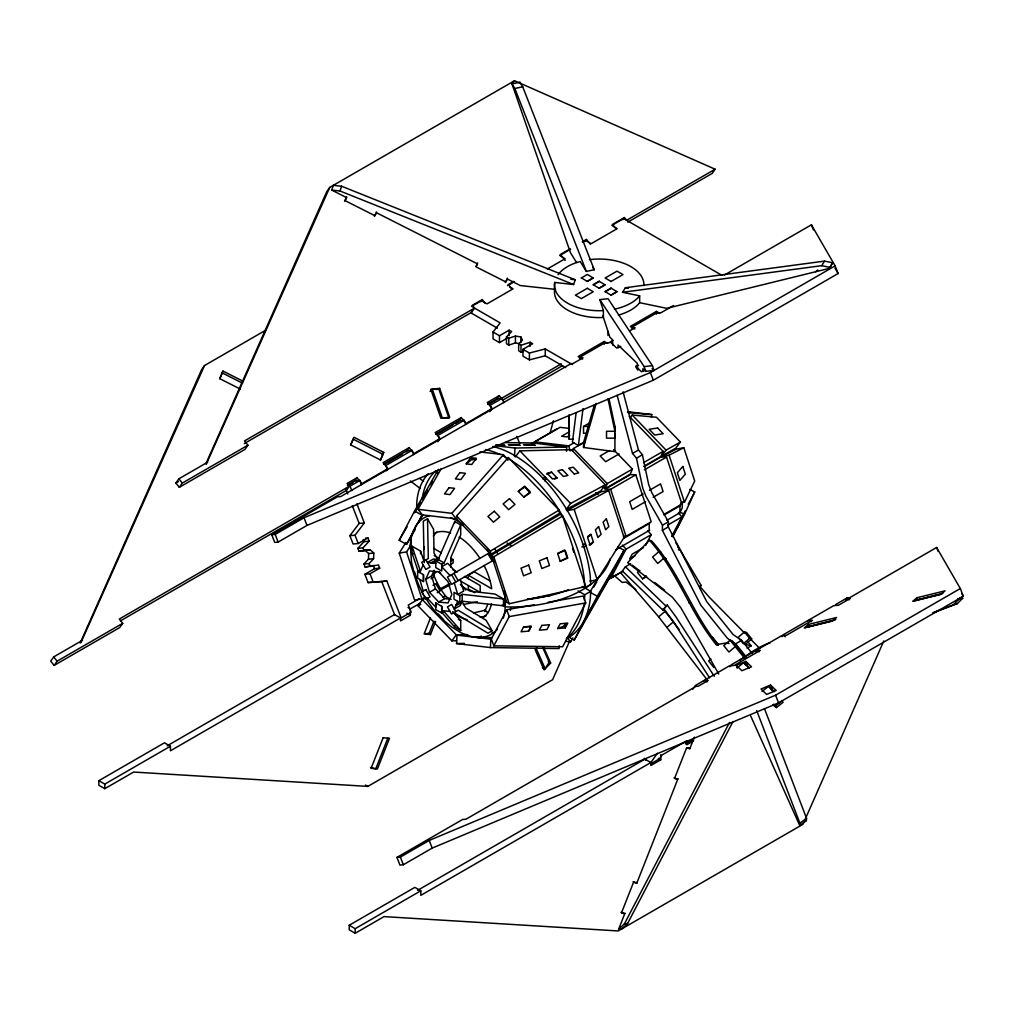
<?xml version="1.0" encoding="UTF-8"?>
<svg xmlns="http://www.w3.org/2000/svg" width="1014" height="1014" viewBox="0 0 1014 1014"><rect width="100%" height="100%" fill="white"/><g stroke="black" fill="none" stroke-linecap="round" stroke-linejoin="round"><path stroke-width="1.5" d="M418.022 570.882L412.014 553.023L412.014 546.166L420.582 551.109L424.422 562.517M417.654 571.338L417.654 578.208L423.472 581.567L423.472 574.71L417.654 571.338L420.024 569.969L412.014 546.166M420.582 553.847L420.582 551.109M433.941 571.681L433.941 577.181L431.089 578.829M450.077 611.429L441.724 610.593L441.724 606.309L435.779 602.874L435.779 609.604L441.724 613.039L444.107 611.657L460.711 630.505L460.711 620.619L452.751 611.581M441.724 613.039L441.724 606.309M460.711 630.505L454.766 627.07L454.766 625.562M344.545 201.127L346.674 197.654L331.755 190.1L333.327 185.334L341.591 186.234L575.204 279.75L573.632 284.528L554.709 282.45L554.443 291.005A44.768 25.844 0 0 0 600.719 317.572L603.393 317.42L603.393 310.563L599.806 299.637L608.07 298.724L652.408 365.686L653.979 370.452L645.715 371.352L642.876 368.665L643.104 371.416M573.379 439.189L569.171 439.189L569.171 415.715M614.928 433.308L614.928 451.648L583.532 447.478L583.532 442.624L594.496 404.611M614.928 426.438L614.928 438.162L606.524 438.162L606.524 431.292L614.928 431.292L614.928 426.438L608.983 398.654M731.398 641.52L727.253 638.059L700.851 605.219L662.37 530.322L662.472 525.201L645.893 496.201L642.749 488.127L636.475 458.201L632.533 453.435L617.133 395.283M752.135 653.409L741.627 640.341L733.198 634.637L706.796 601.784L668.315 526.887L668.416 521.766L651.837 492.766L648.694 484.692L642.42 454.766L638.478 450.001L623.078 391.848M419.276 598.716L408.3 605.054L411.076 612.202L401.164 617.932L386.879 581.098L368.069 582.581L364.85 574.266L369.996 573.81L379.68 568.208L378.425 564.975L365.116 567.041L363.95 564.038L368.437 559.183L368.652 553.53L364.939 550.171L359.019 551.324L357.853 548.321L364.039 541.628L369.185 541.172L367.93 537.94L365.357 538.168M363.95 564.038L369.096 563.569L373.583 558.727L373.811 553.074L370.085 549.702L364.939 550.171M559.234 645.766L559.094 648.567L490.408 647.578L456.566 643.56L456.997 635.17L467.974 634.954M490.408 647.578L490.839 639.2L456.997 635.17M514.529 456.427L514.96 448.036L566.712 447.009L566.496 451.205M584.47 600.339L584.748 594.774L590.693 591.339L582.239 586.46M590.693 591.339L590.338 598.285A108.371 62.576 60 0 1 566.332 638.757M764.48 708.634L806.536 818.26L806.384 820.618L799.729 825.535L799.881 823.165L756.71 710.624M651.47 417.35L651.749 414.561L627.78 411.709M576.104 412.85L572.454 442.079L578.398 445.514L584.913 441.762M578.398 445.514L582.999 408.579M554.709 282.45L554.443 284.135A44.768 25.844 0 0 0 600.719 310.702L603.393 310.563M550.095 432.877L553.441 420.772M583.532 447.478L596.245 403.395M331.755 190.1L340.02 191L341.591 186.234M430.468 617.868L424.131 633.915L430.494 634.574L435.665 621.443M387.868 738.078L375.788 768.713L370.516 767.535M433.992 621.164L428.821 634.282L424.866 633.408M732.78 721.981L627.628 923.45L621.823 928.887L618.578 929.344L624.624 914.02L621.05 912.296M694.362 737.165L689.71 748.953L687.327 747.8M243.347 381.378L223.004 371.086L219.911 378.754L240.255 389.046M346.661 196.805L345.115 200.633L374.939 215.741L376.486 211.913M383.748 452.371L380.643 460.052L350.819 444.956L353.924 437.249L383.748 452.371L382.253 454.487M477.569 262.994L476.01 266.847L505.847 281.943L507.393 278.102M484.73 611.455L487.747 604.42M572.314 451.116L573.404 448.556L584.001 442.446M602.861 486.467L605.054 488.735L607.247 483.615L632.406 469.089L613.647 449.658M632.406 469.089L630.214 474.21L605.054 488.735M629.288 416.298L663.131 451.357L660.938 456.465L643.979 466.263M435.779 560.881L441.724 564.304L441.724 571.034L435.779 567.612L435.779 560.881L438.149 559.5L454.766 521.488L460.711 524.922L460.711 534.809L450.761 557.586L450.761 567.472M441.724 564.304L444.107 562.935L460.711 524.922M569.767 640.759L552.592 679.722L367.829 786.395L133.645 772.047L104.797 788.689L98.852 785.267L98.852 780.679L164.483 742.793L170.428 746.228L170.428 750.804L400.479 617.982L400.479 620.961L410.391 615.245L410.391 608.831L419.986 603.292M804.254 821.403L802.974 824.293L618.223 930.953L384.027 916.605L355.192 933.26L349.247 929.825L349.247 925.25L414.865 887.351L420.823 890.786L420.823 895.362L650.861 762.553L650.861 765.519L660.773 759.803L660.773 754.669M805.522 818.513L883.802 640.975M80.182 643.053L201.571 369.755L204.536 365.522L266.124 329.968M81.031 642.382L204.536 365.522M206.019 463.499L326.762 191.646L329.74 187.413L514.491 80.74L715.111 169.211L712.145 173.445L627.742 222.167M206.222 464.273L329.74 187.413M219.62 378.628L222.218 372.911L242.561 383.203M350.514 444.88L353.1 439.163L382.937 454.259L380.339 459.976M419.758 572.555L423.218 564.912M425.665 579.4L429.492 570.933L438.745 571.845L447.998 581.618L451.838 594.508L447.998 602.975L438.745 602.062L429.492 592.303L425.665 579.4L431.609 575.965L434.169 570.324M457.732 601.353L454.272 608.996L460.229 605.561L462.169 601.277L462.232 594.331L503.464 598.957L503.464 605.827L462.232 601.201L456.224 604.712M672.776 536.621L684.501 514.351L694.729 491.929L689.697 489.458M666.895 520.283L679.938 512.754L679.938 505.885L681.712 502.057M679.938 512.754L682.308 507.646L682.308 502.145M682.232 517.051L677.365 527.457L685.35 510.98L682.84 515.758M672.459 536.545L676.465 528.104M681.459 502.754L684.475 502.184L694.704 481.029L683.816 447.744L676.262 449.164L661.546 456.617L669.101 455.197L683.816 447.744M618.578 929.344L624.383 923.906L729.535 722.437M415.233 529.485L406.551 544.353L399.199 540.272L414.587 511.043L438.365 469.317M416.285 509.231L414.409 512.818L416.336 509.459M420.138 502.45L416.919 508.039M424.651 494.617L422.762 498.204L427.224 490.142M430.494 484.768L432.382 481.194M437.047 473.386L437.718 472.106M406.551 544.353L421.938 515.125L414.587 511.043M534.277 604.788L506.734 609.718L491.346 638.947L493.831 645.829L562.656 646.742L585.737 602.912L583.253 596.017L548.054 602.329M493.831 645.829L509.218 616.613L506.734 609.718M523.554 627.007L521.044 631.785L528.674 631.114L531.184 626.335L523.554 627.007L531.184 626.335L528.674 631.114M557.675 628.553L560.184 623.787L567.815 623.116L565.305 627.881L557.675 628.553L564.583 625.904L565.85 623.509M568.055 636.691L574.178 640.088L597.259 596.257L624.079 550.298L617.957 546.901M603.14 588.12L608.882 577.752L603.14 588.12L605.662 583.342M624.079 550.298L608.692 579.514L574.178 640.088M608.882 576.37L610.669 578.373L626.069 549.157L651.216 534.632L647.629 530.626M645.5 545.494L651.216 534.632M688.189 504.338L694.729 491.929M671.686 536.368L681.94 516.887L678.353 512.881M418.009 509.307L451.851 513.325L456.287 518.902L422.445 514.884L418.009 509.307L441.115 468.874M565.926 641.342L570.616 641.9L572.923 637.869M417.35 524.149L422.737 514.795M418.681 522.248L421.761 516.899M593.798 587.093L596.802 581.871M399.199 540.272L407.096 526.748M599.375 575.952L589.907 592.176L597.259 596.257M374.369 216.236L376.498 212.75L477.556 263.906L476.124 266.226M505.251 282.488L507.38 279.015L520.283 285.542L555.507 289.396M639.644 302.704L639.644 295.847L622.545 292.298L625.397 287.735L824.572 261.105L832.494 262.74L829.642 268.304L666.768 308.332L639.619 302.704L637.781 304.834A44.768 25.844 0 0 1 618.363 315.101M622.545 292.298L821.733 265.668L824.572 261.105M829.642 268.304L832.494 262.74M424.727 597.385L421.963 598.894L414.612 600.111L399.224 553.112L405.93 542.515M399.224 553.112L406.576 551.908L410.771 545.279M589.882 581.06L597.233 579.856L624.054 537.445L608.679 490.459L601.327 491.676L566.813 510.574L574.165 509.37L608.679 490.459M542.338 667.757L545.139 668.606L549.246 662.231L542.82 647.781M221.521 373.203L223.004 371.086M82.514 640.265L53.679 656.92L50.7 661.153L54.135 665.425L119.766 627.539L122.732 623.306L119.297 619.034L349.348 486.213L347.118 483.437L357.029 477.721L361.833 483.691L387.893 468.658L383.089 462.676L409.136 447.63L413.94 453.613L440 438.568L435.196 432.585L461.256 417.553L466.06 423.522L492.107 408.477L487.303 402.507L499.205 395.637L501.436 398.413L561.325 363.823M485.11 303.199L482.22 299.612L472.309 305.328L474.539 308.104L244.501 440.925L247.923 445.197L244.957 449.417L179.326 487.316L175.891 483.044L178.87 478.811L207.705 462.156M54.135 665.425L57.101 661.191L122.732 623.306M179.326 487.316L182.305 483.082L247.923 445.197M512.995 82.856L514.491 80.74M349.348 486.213L346.37 490.446L120.438 620.885M474.539 308.104L471.573 312.337L244.26 443.574M347.371 485.186L354.799 480.889L357.029 477.721M480.737 301.728L482.22 299.612M386.397 470.775L387.893 468.658M406.17 451.864L409.136 447.63M437.769 441.736L440 438.568M461.256 417.553L458.277 421.773L455.539 423.358M584.964 241.547L586.447 239.431L590.287 244.222M496.226 399.871L499.205 395.637M622.913 219.645L624.396 217.528L626.627 220.304L715.111 169.211M489.889 411.659L492.107 408.477M630.594 563.759L625.385 566.775L622.406 570.996L662.814 610.098L667.225 605.041L675.856 616.753L714.262 676.3M662.814 610.098L667.225 605.041M699.66 587.55L701.143 585.433L675.97 542.896M692.676 689.33L695.351 685.515L729.434 665.843L734.237 665.412L760.297 650.367L755.493 650.798M650.266 763.39L657.414 753.225M729.941 666.73L731.322 664.753L781.553 635.753L786.357 635.334L812.404 620.289L807.6 620.72M686.034 742.907L687.429 740.942M756 651.672L757.382 649.708L759.093 651.85M782.06 636.627L783.429 634.675L833.66 605.675L838.464 605.244L850.353 598.374L848.135 598.577L936.619 547.484L960.321 588.538L963.3 596.207L778.549 702.867L432.192 848.097L403.344 864.752L399.909 865.056L396.943 857.388L462.561 819.502L465.996 819.198L696.048 686.377L698.278 686.186L708.19 680.457L703.386 680.888M845.651 600.263L847.438 597.715L849.162 599.857M466.225 463.88L470.762 457.618L476.288 458.265L471.751 464.526L466.225 463.88L472.042 459.215L476.187 459.71M515.416 456.908L519.852 450.837L571.427 449.696L605.269 484.768L600.82 490.839L566.18 509.51L570.616 503.438L605.269 484.768M456.553 640.759L451.864 640.861L418.022 605.802L422.458 599.73L426.615 597.487M543.124 479.216L544.898 476.783M544.607 480.75L546.381 478.316M451.864 640.861L456.3 634.789L467.239 634.549M367.93 537.94L358.246 543.529L353.1 543.986L349.868 535.671L359.171 523.439L364.33 522.983L356.903 503.831M349.868 535.671L355.027 535.215L364.33 522.983M630.328 417.502L632.216 415.056L656.451 417.248L680.407 442.079L675.692 448.201L661.331 456.237L666.059 450.115L680.407 442.079M506.734 338.423L499.471 342.618L493.019 338.891L493.019 332.022L500.143 322.883L472.93 307.179M639.644 295.847L637.781 297.977A44.768 25.844 0 0 1 614.471 309.169M451.851 513.325L503.426 454.69L507.862 460.267M456.566 516.012L508.331 457.491L559.082 510.093L559.513 513.35L490.827 554.341L456.997 519.282L456.566 516.012L490.396 551.084L490.827 554.341M357.853 548.321L362.999 547.852L369.185 541.172M433.13 575.001L436.337 571.63M537.281 647.401L535.1 649.682L544.1 669.924L550.653 663.042L543.58 647.147M649.467 540.272C677.289 571.174 689.875 612.355 716.176 644.6L718.28 645.17C691.979 612.912 679.393 571.731 651.571 540.842L649.467 540.272L627.641 562.643L672.421 597.259L680.812 607.703L718.749 674.018M519.536 343.594L515.429 342.922L508.8 345.102L506.468 343.759L506.468 336.889L511.664 331.603L509.155 330.158L499.471 335.748L493.019 332.022M523.604 351.288L520.993 352.15L518.661 350.793L518.661 343.936L522.425 340.096L520.904 336.94L515.429 336.065L508.8 338.232L506.468 336.889M932.741 612.735L953.337 604.864L958.56 599.566L962.666 598.273L961.918 597.335L959.181 598.209M933.907 612.557L957.444 603.558L962.666 598.273M590.883 534.34L587.664 537.559L590.173 545.228L593.405 542.008L590.883 534.34L587.689 536.469M430.063 391.353L432.306 389.211L438.948 389.376L449.025 418.288M622.672 570.882L620.568 572.695L658.669 616.829L707.037 679.684M639.745 570.464L637.451 572.441L642.597 578.842L646.666 576.497M642.597 578.842L646.045 575.876M658.669 616.829L664.981 611.417L662.915 609.021M667.06 627.273L673.372 621.848L664.981 611.417M745.632 657.503L732.197 640.785L730.093 640.227L723.793 645.639L728.939 652.053L735.251 646.628L737.343 647.198M710.953 659.037L708.647 661.014L713.805 667.427M751.704 638.909L746.558 632.495L744.453 631.937L738.141 637.35L743.3 643.763L749.6 638.338L751.704 638.909L745.404 644.321L751.146 645.867L747.077 648.212M815.611 271.752L817.728 269.965M808.475 624.409L804.241 627.983L832.304 621.088L836.537 617.513L808.475 624.409L809.464 626.969M916.973 597.74L912.739 601.327L940.802 594.419L945.048 590.845L916.973 597.74L917.962 600.301M518.293 491.384L524.618 486.15L530.145 491.879L523.82 497.101L518.293 491.384L524.745 487.1L530.271 492.817L523.82 497.101M737.178 667.808L743.769 662.586L749.435 667.985M762.034 691.472L768.625 686.25L774.29 691.649M776.445 707.582L775.558 706.01L782.149 700.801L783.036 702.36L776.445 707.582L772.757 704.844M799.881 823.165L806.536 818.26M589.121 544.86L593.405 542.008M490.396 551.084L559.082 510.093M491.334 555.178L560.159 514.428L562.643 516.025L585.712 586.51L509.193 603.761L506.708 602.164L491.334 555.178L493.818 556.775L509.193 603.761M493.818 556.775L562.643 516.025M513.768 281.398L508.28 284.566L512.121 289.345M569.995 248.937L560.387 254.476L565.191 260.459M582.328 241.814L586.447 239.431M624.396 217.528L612.507 224.398L616.347 229.177M471.573 306.393L481.485 300.664L487.024 303.87L513.084 288.825L509.75 286.899M507.532 285.618L514.39 281.664M559.652 255.541L570.616 249.203M582.961 242.08L585.699 240.495L591.2 243.664L617.26 228.632L612.862 226.084M611.759 225.45L623.648 218.58L721.816 275.263M175.891 483.044L178.515 481.523M547.319 269.002L565.153 258.709L560.742 256.174M581.352 278.013L587.296 274.426L593.241 278.013L587.296 281.448L581.352 277.849M587.296 281.284L593.241 277.849M593.241 284.883L599.185 281.448M599.185 288.153L605.13 284.719M611.074 281.448L623.014 274.604L617.019 271.144L605.13 278.013L611.112 281.474M605.13 291.74L611.074 288.306M611.074 295.023L617.032 291.588M565.66 367.575L545.24 355.787L529.422 359.907L522.971 356.18L522.971 349.31L532.654 343.721L530.145 342.276L520.993 345.28L518.661 343.936M383.596 464.26L406.906 450.812L412.064 450.343L413.712 454.602M435.703 434.182L459.025 420.721L464.171 420.265L465.819 424.511M487.721 404.155L496.974 398.806L502.12 398.35L503.831 402.748M347.865 485.529L352.821 482.664M385.599 463.74L402.051 454.234M436.337 434.448L452.789 424.942M488.304 404.447L494.908 400.631M361.618 484.717L359.945 480.433L350.033 486.15L351.757 490.573M412.064 450.343L386.004 465.388L387.665 469.685M464.171 420.265L438.111 435.298L439.214 438.137M502.12 398.35L490.231 405.22L491.879 409.466M502.538 400.289L562.44 365.699M607.576 343.378L604.243 341.452L578.183 356.497L582.632 359.057M659.708 313.301L656.4 311.399L630.353 326.445L634.751 328.98M724.3 275.111L811.415 224.816L835.13 265.871L838.109 273.527L653.358 380.199L306.988 525.429L278.153 542.072L274.718 542.389L271.739 534.72L337.37 496.835L340.805 496.53L570.857 363.709L573.075 363.506L582.987 357.79L579.387 358.107M579.564 357.422L604.243 343.176L609.046 342.745L613.166 340.362M631.671 327.332L656.35 313.085L661.153 312.654L673.499 305.531M271.739 534.72L275.174 534.416L304.023 517.761L650.38 372.531L835.13 265.871M629.618 330.868L635.106 327.699L631.494 328.016M531.437 443.587L556.597 429.061M569.653 431.609L561.591 436.261L567.118 436.92L569.805 435.374M586.599 433.308L583.532 433.308L583.532 426.438L590.313 422.521M437.833 559.639L434.043 553.074L433.574 529.27L427.515 518.788L423.307 521.209L424.106 560.957M569.45 428.44L560.02 427.325L534.86 441.838L568.702 445.868L574 442.814M364.85 574.266L374.534 568.677L379.68 568.208M609.553 450.533L600.149 455.958L605.675 461.687L619.11 453.93M430.988 562.846L436.933 559.411M432.484 562.985L438.441 559.551L433.371 559.056L427.426 562.491L435.779 563.315M632.533 453.435L638.478 450.001M450.736 560.957L453.106 559.589L453.106 563.024L450.736 564.392M636.475 458.201L642.42 454.766M643.573 462.65L663.131 451.357M433.041 585.395L435.893 583.747L440.101 591.035L437.249 592.683M644.194 466.63L661.153 456.845L666.54 457.048L681.928 504.047L663.663 514.58M429.492 592.303L435.45 588.868L444.69 598.628L450.862 599.236M635.816 474.793L630.429 474.577L605.269 489.103L610.656 489.318L635.816 474.793L651.191 521.779L626.044 536.305L623.344 536.203M644.372 469.85L666.54 457.048M167.221 745.784L394.535 614.56L400.479 617.982M98.852 780.679L104.797 784.114L170.428 746.228M468.316 578.664L468.316 575.23L474.26 571.795L489.863 580.807M442.915 597.107L444.816 596.004L450.761 599.439M438.745 602.062L444.69 598.628M459.849 595.7L459.849 602.569L454.019 599.211L454.019 592.341L459.849 595.7L462.232 594.331M643.117 493.957L629.669 501.715L632.178 509.383L645.626 501.626M649.454 490.294L660.583 483.868L663.093 491.537L653.206 497.253M455.73 605.802L461.674 602.367M505.441 599.844L505.226 606.841A67.216 38.811 60 0 1 503.286 618.134M623.762 538.307L649.695 523.338M664.284 514.922L679.938 505.885M615.574 549.905L649.695 530.208M662.472 525.201L668.416 521.766M667.605 525.176L681.94 516.887M662.37 530.322L668.315 526.887M474.641 637.02L478.785 637.514L481.27 636.082M461.953 601.416L465.73 607.969L486.112 620.289L492.17 630.771L487.962 633.205L453.942 612.633M643.522 547.585L632.204 554.113L629.694 558.891L635.068 555.786M607.259 580.122L620.492 572.479M610.669 578.373L622.596 571.49M701.143 585.433L699.711 586.269L709.407 597.347L744.504 632.977M732.476 642.09L735.682 643.776L741.627 640.341M835.549 604.585L847.438 597.715M396.943 857.388L400.365 857.084L429.214 840.429L775.571 695.198L960.321 588.538M417.603 890.355L644.917 759.118L650.861 762.553M349.247 925.25L355.192 928.672L420.823 890.786M686.744 740.74L662.066 754.999L659.29 758.941L650.62 763.948M685.35 743.896L693.576 739.143M693.69 740.803L686.833 744.758L686.833 740.917M427.515 598.298L428.314 597.842M439.899 589.058L449.57 583.772M440.482 590.021L450.178 584.799M418.022 605.802L420.797 604.306M557.662 553.517L564.57 550.019L567.08 557.687L560.172 561.198L557.662 553.517L565.292 550.475L567.802 558.144L560.172 561.198M546.876 474.425L551.527 472.194L557.054 477.924L554.734 479.039M620.809 346.37L616.702 348.068L611.036 342.681M636.817 368.906L635.816 366.358L638.541 365.23M645.576 370.059L641.482 371.745L635.816 366.358M736.227 665.349L745.797 661.394L751.501 666.781L741.893 670.736L736.227 665.349L737.216 667.896M770.551 685.096L761.02 689.026L766.673 694.413L776.217 690.483L770.551 685.096L773.036 691.485M953.337 604.864L957.444 603.558M522.971 349.31L529.422 353.037L545.24 348.93L572.466 364.634M835.764 619.693L805.065 627.527L833.128 620.619M942.792 593.38L913.563 600.858L941.638 593.963M551.527 472.194L547.002 473.234L552.529 478.963L557.054 477.924M574.254 473.969L578.779 472.93L573.252 467.201L568.727 468.24L574.254 473.969M473.665 612.887L485.25 610.225M568.182 589.856A100.449 58.001 0 0 1 550.222 595.522L538.307 597.918A79.662 45.998 0 0 1 527.153 599.337M576.573 262.55L570.464 252.727L511.994 83.909L519.903 82.273L522.742 86.836L594.242 269.749L586.333 271.384L580.185 261.511L576.294 262.664A44.768 25.844 0 0 0 558.055 274.68M511.994 83.909L514.833 88.484L522.742 86.836M463.36 604.521L477.341 601.72M550.222 595.522L527.508 599.236M365.116 567.041L373.279 565.432L374.534 568.677M359.019 551.324L370.085 549.702M509.218 616.613L585.737 602.912M582.606 544.619L585.547 544.138M581.808 546.926L586.219 546.204M716.176 644.6L726.937 642.927L729.041 643.497M624.383 923.906L627.628 923.45M589.426 259.711L592.062 259.369A44.768 25.844 0 0 1 643.941 285.618M599.806 299.637L644.144 366.586L652.408 365.686M354.799 480.889L359.945 480.433M368.652 553.53L373.811 553.074M368.437 559.183L373.583 558.727M368.069 582.581L386.879 581.098M456.566 643.56L464.412 643.396M583.532 426.438L588.133 426.438M496.302 444.69L504.985 445.349L495.897 445.019M474.78 636.855L477.797 636.855M478.785 637.514L492.386 637.514M504.782 442.586L532.87 442.991L566.712 447.009M447.694 418.262L442.383 418.123L432.306 389.211M628.021 412.66L651.749 414.561M627.476 412.153L630.607 412.432L627.843 412.102M690.407 748.231L686.605 747.838L674.525 778.473L678.341 778.866M637.337 882.662L633.547 882.269L621.468 912.904L625.258 913.297M570.819 279.268L575.204 279.75M495.263 445.704L514.96 448.036M479.952 451.902L503.426 454.69M821.733 265.668L829.642 267.303M625.397 287.735L628.249 288.318M678.404 549.765L680.495 550.323L677.922 547.116M660.989 552.212L658.897 551.641L652.585 557.066L657.731 563.467L664.043 558.055L666.147 558.613M688.62 602.684L690.724 603.241M340.02 191L573.632 284.528M674.057 777.865L677.631 779.589L636.703 883.384L633.129 881.66M679.469 511.88L684.501 514.351M497.43 328.181L471.573 313.25L471.573 310.512M595.586 492.665L598.235 494.186M507.063 543.048L511.145 545.405M578.069 590.909L584.748 594.774M433.612 548.333L441.407 552.833M450.508 558.08L453.106 559.589M434.169 555.52L439.366 558.511M468.316 575.23L491.714 588.741A48.761 28.151 60 0 0 484.058 565.47M438.149 559.5L444.107 562.935M452.954 569.792L457.035 572.149M464.412 576.421L480.205 585.534L480.205 592.404L460.47 580.997M503.464 598.957L494.895 594.014L470.192 591.238L461.636 586.295M412.014 553.023L413.332 553.783M502.145 605.066L503.464 605.827M438.061 571.503L440.659 572.999M474.818 592.721L468.316 588.969L468.316 585.534M548.27 661.673L550.653 663.042M458.328 619.237L460.711 620.619M408.008 607.462L410.391 608.831M406.817 613.178L410.391 615.245M658.403 758.421L660.773 759.803M428.111 633.192L430.494 634.574M365.458 785.013L367.829 786.395M492.17 630.771L458.151 610.213L451.56 614.015L447.44 606.879L451.648 604.445L455.768 611.581M419.821 478.557L423.586 481.409M410.328 480.966L420.341 488.558M632.229 565.128L639.695 570.895M654.626 582.442L664.576 590.135M635.841 589.666L626.044 581.998L622.216 582.48L614.205 575.458M652.091 368.652L653.979 370.452M773.669 704.223L775.558 706.01M625.385 566.775L665.792 605.865M751.082 639.657L759.866 648.554M632.216 415.056L666.059 450.115M573.404 448.556L607.247 483.615M519.852 450.837L570.616 503.438M460.369 584.444L465.819 590.085M484.692 609.642L487.848 612.912M438.124 614.053L443.65 619.782M422.458 599.73L456.3 634.789M456.021 572.124L447.668 563.315L441.724 566.75L450.077 575.559M427.426 598.349L435.779 607.171L435.779 602.874M622.469 545.139L626.069 549.157M441.267 611.759L454.766 627.07M957.812 598.64L958.56 599.566M809.489 619.63L811.2 621.759M783.429 634.675L785.153 636.805M744.453 631.937L749.6 638.338M747.711 641.596L751.146 645.867M735.682 643.776L746.19 656.844M730.093 640.227L744.453 658.073M712.55 637.274L718.457 644.612M705.262 679.798L706.986 681.94M805.636 819.692L806.384 820.618M799.729 825.535L750.715 716.023M644.232 758.257L645.943 760.399M178.87 478.811L182.305 483.082M53.679 656.92L57.101 661.191M470.762 457.618L472.537 459.836M567.067 637.451L570.616 641.9M768.625 686.25L771.971 690.559M743.769 662.586L746.291 665.818M673.372 621.848L679.076 629.339M664.259 609.262L672.878 620.974L709.585 677.884M592.708 267.278L594.242 269.749M834.94 268.051L838.109 273.527M961.716 593.469L963.3 596.207M453.942 573.328L458.151 580.616M451.572 574.697L455.768 581.985M425.931 559.905L430.05 567.041L425.842 569.462L421.723 562.326L428.314 558.524L427.515 518.788M536.14 648.377L545.139 668.606M514.833 88.484L586.333 271.384M811.415 224.816L813.405 229.925M936.619 547.484L938.102 551.324M650.38 372.531L653.358 380.199M775.571 695.198L778.549 702.867M745.797 661.394L748.281 667.782M516.887 436.413L519.726 443.739M346.028 489.559L347.751 493.983M352.314 505.771L359.171 523.439M381.72 581.554L394.877 615.435M363.202 539.473L364.039 541.628M362.999 547.852L364.165 550.856M369.096 563.569L370.262 566.572M355.027 535.215L358.246 543.529M369.996 573.81L373.228 582.125M304.023 517.761L306.988 525.429M429.214 840.429L432.192 848.097M275.174 534.416L278.153 542.072M400.365 857.084L403.344 864.752M414.27 573.24L418.237 583.823A67.608 39.026 60 0 0 423.345 594.077M564.316 625.131L565.305 627.881M644.144 366.586L645.715 371.352M602.772 315.519L609.934 337.294L612.38 339.627L612.836 345.128M669.101 455.197L684.475 502.184M610.656 489.318L626.044 536.305M574.165 509.37L597.233 579.856M572.568 548.435L573.823 552.275M414.498 571.769L416.602 578.17M406.576 551.908L421.963 598.894M460.229 579.412L463.677 591.048L457.732 594.483L454.272 582.847M431.609 575.965L435.45 588.868M419.758 579.425L423.218 591.061M568.702 445.868L570.16 450.964M413.877 571.719L411.557 562.567L410.252 545.152M607.994 398.882L614.928 431.292M637.781 370.148L637.223 363.278L618.046 345.014L618.261 347.764M410.923 546.495L411.101 551.527L410.923 539.625A100.449 58.001 0 0 1 411.519 535.265M454.766 521.488L454.766 522.996M656.4 311.399L656.4 314.15M649.214 523.617L649.214 530.487M607.982 331.363L607.982 335.482M604.243 341.452L604.243 344.202M569.171 414.739L569.171 439.189M545.24 348.93L545.24 355.787M530.145 342.276L530.145 346.395M529.422 353.037L529.422 359.907M520.904 336.94L520.904 342.44M520.993 345.28L520.993 352.15M519.903 82.273L519.903 83.262M515.429 336.065L515.429 342.922M509.155 330.158L509.155 335.659M508.8 338.232L508.8 345.102M499.471 335.748L499.471 342.618M423.472 574.71L423.472 581.567M355.192 928.672L355.192 933.26M104.797 784.114L104.797 788.689M495.162 549.537A67.608 39.026 60 0 1 497.38 553.226M494.579 632.166A67.216 38.811 60 0 1 491.625 633.154M510.752 607.678A67.216 38.811 60 0 1 510.296 610.415M486.39 615.65A48.761 28.151 60 0 1 480.04 617.07M437.389 583.126A48.761 28.151 60 0 1 433.941 575.508M433.346 536.191A48.761 28.151 60 0 1 436.755 532.185M446.35 596.98A49.014 28.303 60 0 1 437.351 583.088M424.042 595.332A67.608 39.026 60 0 0 436.337 612.71L443.955 620.631L452.13 627.311L460.711 632.533A67.216 38.811 60 0 0 497.316 629.314M410.328 545.253A67.216 38.811 60 0 1 413.788 529.828M414.384 528.56A67.216 38.811 60 0 1 429.86 515.505M450.913 517.774A67.216 38.811 60 0 1 454.83 519.561M504.199 590.959A66.987 38.671 60 0 1 505.213 599.971L505.314 606.892A100.868 58.242 0 0 0 550.222 602.392A100.449 58.001 0 0 0 596.105 579.995M486.859 549.373A67.608 39.026 60 0 1 494.173 561.705M454.766 519.447A66.987 38.671 60 0 1 463.347 524.669M455.058 614.167A48.571 28.037 60 0 0 463.69 618.654A48.761 28.151 60 0 0 467.188 619.744M423.789 549.55A48.761 28.151 60 0 1 424.283 547.129M435.057 532.946A48.761 28.151 60 0 1 450.647 532.958M459.19 537.065A48.761 28.151 60 0 1 469.774 545.646A49.014 28.303 60 0 1 479.888 558.258M491.486 603.698A48.761 28.151 60 0 1 483.703 617.196M739.65 660.469A44.768 9.456 -38.8 0 1 770.196 642.8M422.179 499.484A44.768 35.3 84.9 0 1 435.843 470.699M416.703 506.924A44.768 35.3 84.9 0 1 428.136 473.728M610.339 558.587A100.449 58.001 0 0 1 598.285 577.917M485.529 449.57A108.371 62.576 60 0 1 500.333 454.589M503.071 455.894A108.371 62.576 60 0 1 584.279 579.476L584.774 587.917L590.718 584.482L590.237 576.041A108.371 62.576 60 0 0 492.791 446.439M584.013 604.648A108.371 62.576 60 0 1 566.611 638.3M383.153 737.698L371.073 768.333L377.385 768.992L389.477 738.357L383.153 737.698M427.236 490.218L425.981 492.601L427.236 490.218M541.869 625.397L539.359 630.176L546.99 629.504L549.499 624.725L541.869 625.397M590.199 610.2L587.689 614.966L593.418 604.598L590.199 610.2M597.93 596.764L595.421 601.543L601.15 591.175L597.93 596.764M449.025 487.671L444.5 493.932L450.026 494.591L454.551 488.33L449.025 487.671M459.887 472.638L455.362 478.9L460.888 479.559L465.413 473.297L459.887 472.638M682.815 466.491L677.352 472.765L679.862 480.433L685.325 474.172L682.815 466.491M598.615 526.608L595.395 529.828L597.905 537.496L601.125 534.277L598.615 526.608M606.347 518.876L603.127 522.096L605.637 529.777L608.856 526.558L606.347 518.876M494.262 511.233L487.937 516.456L493.463 522.185L499.788 516.963L494.262 511.233M509.434 498.698L503.109 503.92L508.635 509.649L514.96 504.414L509.434 498.698M599.185 281.284L593.241 284.719L599.185 288.306L605.13 284.883L599.185 281.284M587.296 288.306L575.407 295.175L581.352 298.61L593.253 291.74L587.296 288.306M611.074 288.153L605.13 291.588L611.074 295.175L617.032 291.74L611.074 288.153M487.962 553.682L447.44 577.08L451.648 584.368L492.17 560.97L487.962 553.682M425.842 589.552L421.723 591.923L425.931 599.211L430.05 596.828L425.842 589.552M528.649 565.09L521.019 568.144L523.541 575.813L531.171 572.771L528.649 565.09M546.977 557.789L539.334 560.831L541.856 568.512L549.487 565.457L546.977 557.789M562.39 469.697L557.865 470.737L563.391 476.466L567.916 475.427L562.39 469.697M657.642 428.009L649.188 429.29L654.714 435.019L663.169 433.738L657.642 428.009M439.658 388.375L430.785 389.275L440.862 418.186L449.734 417.299L439.658 388.375M514.643 444.677L508.318 444.69L520.169 445.336L514.643 444.677M529.815 444.677L523.49 444.677L535.341 445.336L529.815 444.677"/></g></svg>
